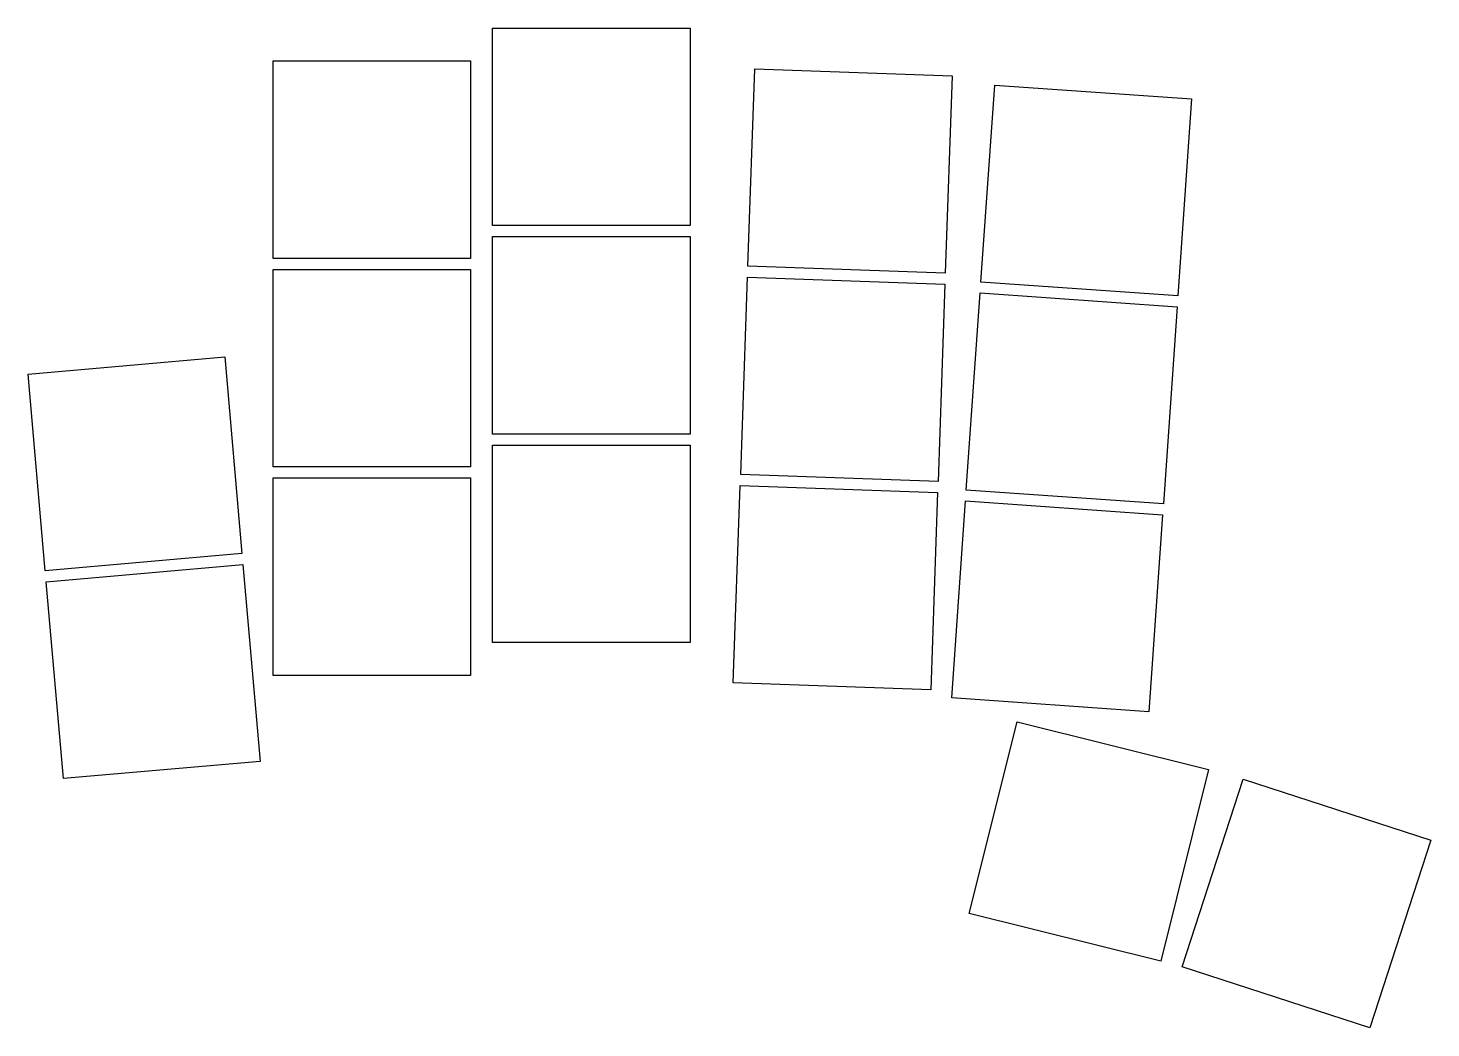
# Model space of a CAD drawing. Header units: millimetres. Extents: x -11 to 116, y -32 to 59.
import ezdxf

# ---------------------------------------------------------------- set-up
doc = ezdxf.new("R2010")
doc.units = ezdxf.units.MM

msp = doc.modelspace()

# ---------------------------------------------------------------- linework, layer by layer
for p, q in [((30.93, 58.65), (48.93, 58.65)), ((30.93, 40.65), (30.93, 58.65)), ((48.93, 58.65), (48.93, 40.65)), ((10.93, 55.65), (28.93, 55.65)), ((10.93, 37.65), (10.93, 55.65)), ((28.93, 55.65), (28.93, 37.65)), ((54.2, 36.95), (54.83, 54.94)), ((54.83, 54.94), (72.82, 54.31)), ((72.82, 54.31), (72.19, 36.32)), ((75.43, 35.5), (76.69, 53.46)), ((76.69, 53.46), (94.64, 52.2)), ((94.64, 52.2), (93.39, 34.25)), ((48.93, 40.65), (30.93, 40.65)), ((30.93, 39.65), (48.93, 39.65)), ((30.93, 21.65), (30.93, 39.65)), ((48.93, 39.65), (48.93, 21.65)), ((28.93, 37.65), (10.93, 37.65)), ((10.93, 36.65), (28.93, 36.65)), ((10.93, 18.65), (10.93, 36.65)), ((28.93, 36.65), (28.93, 18.65)), ((53.54, 17.96), (54.16, 35.95)), ((54.16, 35.95), (72.15, 35.32)), ((72.19, 36.32), (54.2, 36.95)), ((72.15, 35.32), (71.53, 17.33)), ((93.39, 34.25), (75.43, 35.5)), ((74.1, 16.55), (75.36, 34.51)), ((75.36, 34.51), (93.32, 33.25)), ((93.32, 33.25), (92.06, 15.29)), ((-11.41, 27.11), (6.53, 28.68)), ((6.53, 28.68), (8.09, 10.75)), ((-9.84, 9.18), (-11.41, 27.11)), ((48.93, 21.65), (30.93, 21.65)), ((30.93, 20.65), (48.93, 20.65)), ((30.93, 2.65), (30.93, 20.65)), ((48.93, 20.65), (48.93, 2.65)), ((28.93, 18.65), (10.93, 18.65)), ((71.53, 17.33), (53.54, 17.96)), ((10.93, 17.65), (28.93, 17.65)), ((10.93, -0.35), (10.93, 17.65)), ((28.93, 17.65), (28.93, -0.35)), ((52.87, -1.03), (53.5, 16.96)), ((53.5, 16.96), (71.49, 16.33)), ((71.49, 16.33), (70.86, -1.66)), ((72.78, -2.4), (74.03, 15.55)), ((74.03, 15.55), (91.99, 14.3)), ((92.06, 15.29), (74.1, 16.55)), ((91.99, 14.3), (90.74, -3.66)), ((8.09, 10.75), (-9.84, 9.18)), ((-9.75, 8.18), (8.18, 9.75)), ((8.18, 9.75), (9.75, -8.18)), ((-8.18, -9.75), (-9.75, 8.18)), ((48.93, 2.65), (30.93, 2.65)), ((28.93, -0.35), (10.93, -0.35)), ((70.86, -1.66), (52.87, -1.03)), ((90.74, -3.66), (72.78, -2.4)), ((74.37, -22.04), (78.73, -4.58)), ((78.73, -4.58), (96.19, -8.93)), ((9.75, -8.18), (-8.18, -9.75)), ((96.19, -8.93), (91.84, -26.4)), ((93.77, -26.91), (99.33, -9.79)), ((99.33, -9.79), (116.45, -15.36)), ((116.45, -15.36), (110.89, -32.48)), ((91.84, -26.4), (74.37, -22.04)), ((110.89, -32.48), (93.77, -26.91))]:
    msp.add_line(p, q)

doc.saveas('drawing.dxf')
